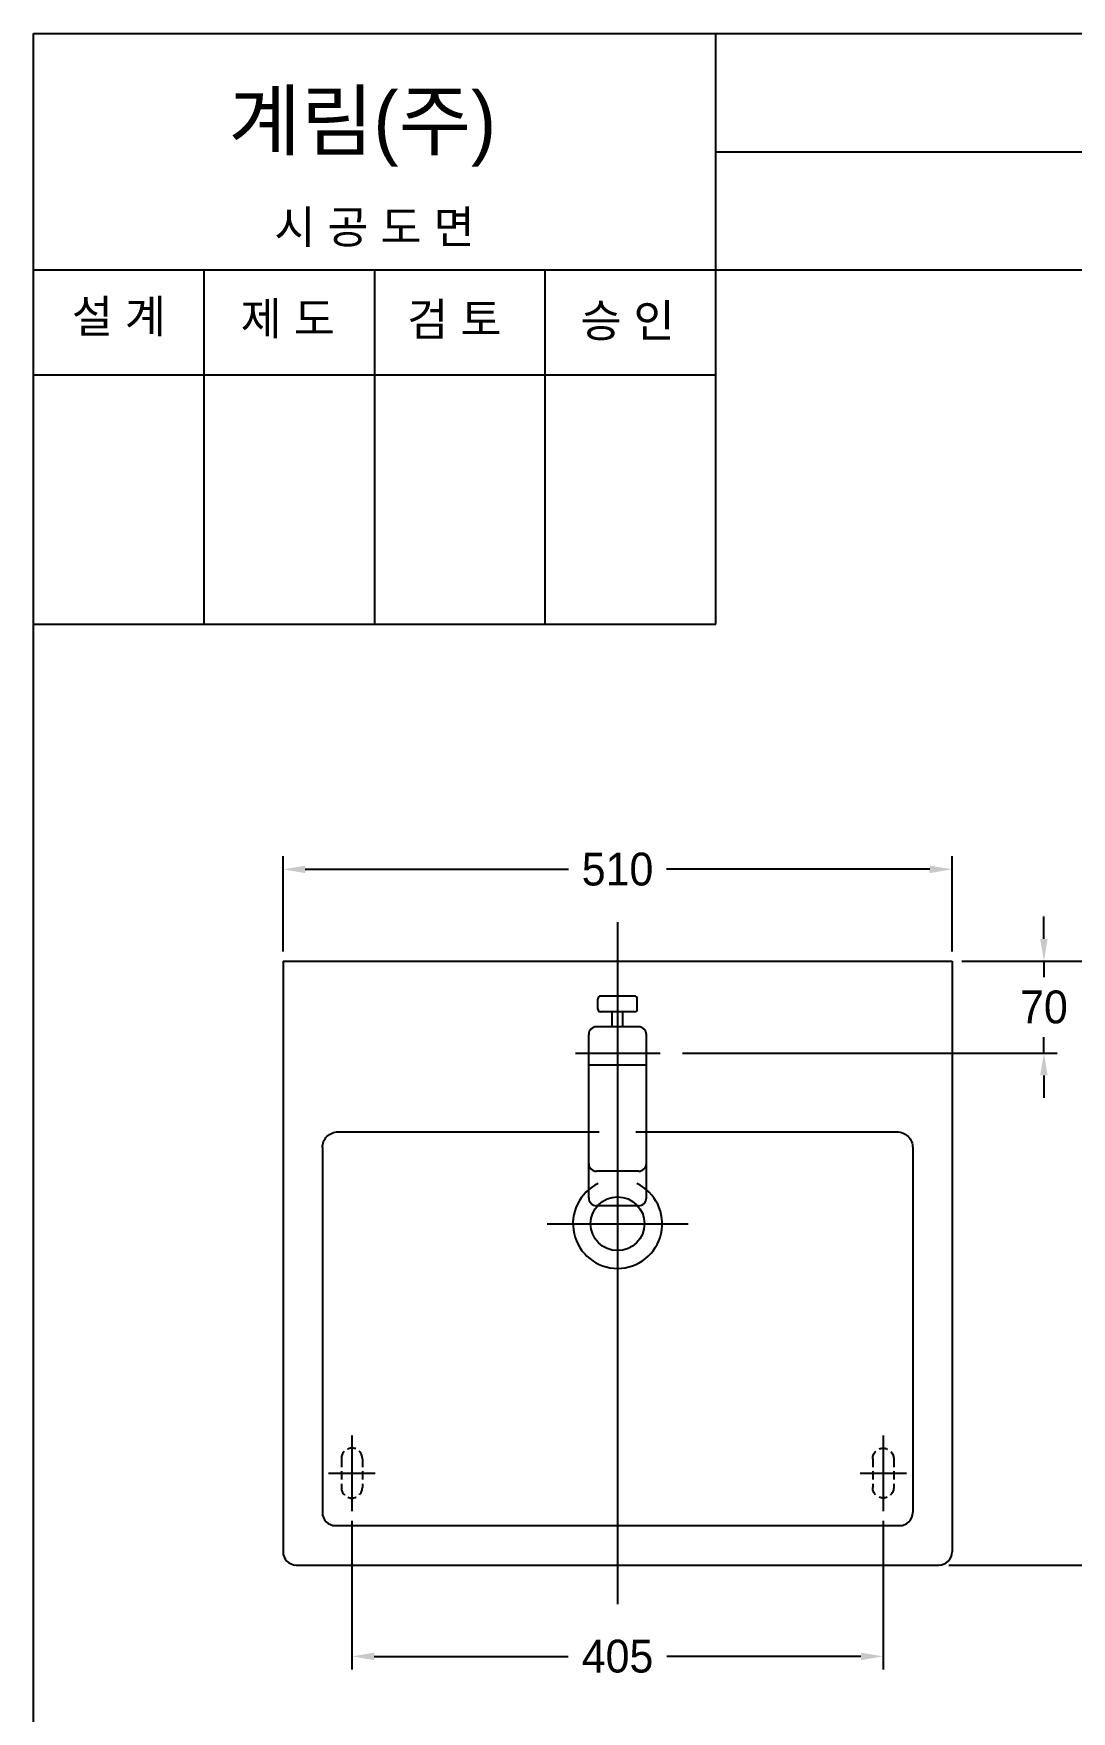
# Model space of a CAD drawing. Header units: millimetres. Extents: x 0 to 5737, y -67 to 2530.
# Drawn here: x 3937 to 4728, y 1252 to 2530 of the extents above; entities that cross this region are included whole.
import ezdxf
from ezdxf.enums import TextEntityAlignment as Align
from ezdxf.lldxf.tags import DXFTag

# ---------------------------------------------------------------- set-up
doc = ezdxf.new("R2010")
doc.units = ezdxf.units.MM
doc.linetypes.add('DASHED2', pattern=[9.525, 6.35, -3.175])
for name, color, linetype in [('TEXT', 7, 'Continuous'), ('내부선 및 부속', 4, 'Continuous'), ('도각라인', 7, 'Continuous'), ('외형선', 3, 'Continuous'), ('점선', 6, 'DASHED2'), ('중심선', 1, 'DASHED'), ('치수선', 7, 'Continuous')]:
    doc.layers.add(name, color=color, linetype=linetype)
doc.styles.add('____', font='')
doc.styles.add('타이틀', font='H2GTRM.TTF', dxfattribs={"height": 25})
doc.styles.get('____').set_extended_font_data('굴림')
tags = doc.linetypes.add('DASHDOT', pattern=[70, 31, -13, 13, -13]).pattern_tags.tags
tags[10:11] = [DXFTag(74, 4), DXFTag(75, 0), DXFTag(340, '0'), DXFTag(46, 0.0), DXFTag(50, 0.0), DXFTag(44, 0.0), DXFTag(45, 0.0)]
tags[8:9] = [DXFTag(74, 4), DXFTag(75, 0), DXFTag(340, '0'), DXFTag(46, 0.0), DXFTag(50, 0.0), DXFTag(44, 0.0), DXFTag(45, 0.0)]
tags[6:7] = [DXFTag(74, 4), DXFTag(75, 0), DXFTag(340, '0'), DXFTag(46, 0.0), DXFTag(50, 0.0), DXFTag(44, 0.0), DXFTag(45, 0.0)]
tags[4:5] = [DXFTag(74, 4), DXFTag(75, 0), DXFTag(340, '0'), DXFTag(46, 0.0), DXFTag(50, 0.0), DXFTag(44, 0.0), DXFTag(45, 0.0)]
tags = doc.linetypes.add('DASHED', pattern=[25.72, 12.86, -12.86]).pattern_tags.tags
tags[6:7] = [DXFTag(74, 4), DXFTag(75, 0), DXFTag(340, '0'), DXFTag(46, 0.0), DXFTag(50, 0.0), DXFTag(44, 0.0), DXFTag(45, 0.0)]
tags[4:5] = [DXFTag(74, 4), DXFTag(75, 0), DXFTag(340, '0'), DXFTag(46, 0.0), DXFTag(50, 0.0), DXFTag(44, 0.0), DXFTag(45, 0.0)]
doc.dimstyles.new('MSADIM', dxfattribs={"dimtxt": 33, "dimasz": 17, "dimexe": 10, "dimexo": 7.5, "dimgap": 10, "dimtad": 0, "dimtih": 1, "dimtoh": 1, "dimdec": 0, "dimzin": 1, "dimdsep": 46, "dimtxsty": '____', "dimcen": 11.25, "dimadec": 0, "dimazin": 0, "dimtfac": 1, "dimtdec": 0, "dimtix": 1, "dimtmove": 0, "dimatfit": 3, "dimfxl": 0, "dimtolj": 1, "dimtzin": 1, "dimarcsym": 0})

# ---------------------------------------------------------------- blocks, each defined once
blk = doc.blocks.new('*D89')
at = {"layer": '치수선', "color": 0, "linetype": 'Continuous', "lineweight": -2}
for p, q in [((4127.5, 1830.8), (4127.5, 1903.3)), ((4144.5, 1893.3), (4345.1, 1893.3)), ((4620.5, 1893.3), (4419.8, 1893.3)), ((4637.5, 1830.8), (4637.5, 1903.3))]:
    blk.add_line(p, q, dxfattribs=at)
at = {"layer": '치수선', "color": 0, "linetype": 'Continuous'}
for points in [[(4144.5, 1896.1), (4144.5, 1890.4), (4127.5, 1893.3)], [(4620.5, 1896.1), (4620.5, 1890.4), (4637.5, 1893.3)]]:
    blk.add_solid(points, dxfattribs=at)
at = {"layer": '치수선', "color": 0, "linetype": 'Continuous', "insert": (4382.5, 1893.3), "char_height": 25, "attachment_point": 5, "style": '____'}
blk.add_mtext('\\A1;510', dxfattribs=at)
blk = doc.blocks.new('*D90')
at = {"layer": '치수선', "color": 0, "linetype": 'Continuous', "lineweight": -2}
for p, q in [((4707.5, 1840.3), (4707.5, 1857.3)), ((4645, 1823.3), (4717.5, 1823.3)), ((4707.5, 1823.3), (4707.5, 1811.1)), ((4707.5, 1753.3), (4707.5, 1765.4)), ((4432, 1753.3), (4717.5, 1753.3)), ((4707.5, 1736.3), (4707.5, 1719.3))]:
    blk.add_line(p, q, dxfattribs=at)
at = {"layer": '치수선', "color": 0, "linetype": 'Continuous'}
for points in [[(4704.6, 1840.3), (4710.3, 1840.3), (4707.5, 1823.3)], [(4704.6, 1736.3), (4710.3, 1736.3), (4707.5, 1753.3)]]:
    blk.add_solid(points, dxfattribs=at)
at = {"layer": '치수선', "color": 0, "linetype": 'Continuous', "insert": (4707.5, 1788.3), "char_height": 25, "attachment_point": 5, "style": '____'}
blk.add_mtext('\\A1;70', dxfattribs=at)
blk = doc.blocks.new('*D91')
at = {"layer": '치수선', "color": 0, "linetype": 'Continuous', "lineweight": -2}
for p, q in [((4645, 1823.3), (4787.8, 1823.3)), ((4777.8, 1806.3), (4777.8, 1616.1)), ((4777.8, 1380.3), (4777.8, 1570.4)), ((4635, 1363.3), (4787.8, 1363.3))]:
    blk.add_line(p, q, dxfattribs=at)
at = {"layer": '치수선', "color": 0, "linetype": 'Continuous'}
for points in [[(4775, 1806.3), (4780.7, 1806.3), (4777.8, 1823.3)], [(4775, 1380.3), (4780.7, 1380.3), (4777.8, 1363.3)]]:
    blk.add_solid(points, dxfattribs=at)
at = {"layer": '치수선', "color": 0, "linetype": 'Continuous', "insert": (4777.8, 1593.3), "char_height": 25, "attachment_point": 5, "style": '____'}
blk.add_mtext('\\A1;460', dxfattribs=at)
blk = doc.blocks.new('*D92')
at = {"layer": '치수선', "color": 0, "linetype": 'Continuous', "lineweight": -2}
for p, q in [((4180, 1396.9), (4180, 1283.7)), ((4585, 1396.9), (4585, 1283.7)), ((4197, 1293.7), (4344.8, 1293.7)), ((4568, 1293.7), (4420.1, 1293.7))]:
    blk.add_line(p, q, dxfattribs=at)
at = {"layer": '치수선', "color": 0, "linetype": 'Continuous'}
for points in [[(4197, 1296.5), (4197, 1290.8), (4180, 1293.7)], [(4568, 1296.5), (4568, 1290.8), (4585, 1293.7)]]:
    blk.add_solid(points, dxfattribs=at)
at = {"layer": '치수선', "color": 0, "linetype": 'Continuous', "insert": (4382.5, 1293.7), "char_height": 25, "attachment_point": 5, "style": '____'}
blk.add_mtext('\\A1;405', dxfattribs=at)

msp = doc.modelspace()

# ---------------------------------------------------------------- linework, layer by layer
at = {"layer": '내부선 및 부속', "linetype": 'Continuous'}
for p, q in [((4395.5, 1796.7), (4369.5, 1796.7)), ((4395.5, 1784.7), (4369.5, 1784.7)), ((4378.5, 1773.3), (4378.5, 1784.7)), ((4386.5, 1773.3), (4386.5, 1784.7)), ((4360.5, 1669.3), (4360.5, 1767.3)), ((4398.5, 1773.3), (4366.5, 1773.3)), ((4404.5, 1669.3), (4404.5, 1767.3)), ((4404.5, 1744.1), (4360.5, 1744.1)), ((4360.5, 1643), (4360.5, 1669.3)), ((4398.5, 1663.3), (4366.5, 1663.3)), ((4404.5, 1643), (4404.5, 1669.3)), ((4398.5, 1637), (4366.5, 1637))]:
    msp.add_line(p, q, dxfattribs=at)
msp.add_circle((4382.5, 1623.3), 20.5, dxfattribs=at)
for centre, radius, start, end in [((4369.5, 1794.7), 2, 90, 180), ((4395.5, 1794.7), 2, 0, 90), ((4369.5, 1786.7), 2, 180, 270), ((4395.5, 1786.7), 2, 270, 0), ((4366.5, 1767.3), 6, 90, 180), ((4398.5, 1767.3), 6, 0, 90), ((4366.5, 1669.3), 6, 180, 270), ((4398.5, 1669.3), 6, 270, 0), ((4382.5, 1623.3), 34, 115.614, 64.386), ((4366.5, 1643), 6, 180, 270), ((4398.5, 1643), 6, 270, 0)]:
    msp.add_arc(centre, radius, start, end, dxfattribs=at)
for points in [[(4367.5, 1786.7), (4367.5, 1790.7), (4367.5, 1794.7)], [(4397.5, 1786.7), (4397.5, 1790.7), (4397.5, 1794.7)]]:
    msp.add_open_spline(points, degree=2, dxfattribs=at)
at = {"layer": '도각라인', "color": 7}
for p, q in [((3937.4, 0), (3937.4, 2530)), ((3937.4, 2530), (5737.4, 2530)), ((4457.4, 2080), (4457.4, 2530)), ((4457.4, 2440), (5737.4, 2440)), ((3937.4, 2350), (5737.4, 2350)), ((4067.4, 2080), (4067.4, 2350)), ((4197.4, 2080), (4197.4, 2350)), ((4327.4, 2080), (4327.4, 2350)), ((3937.4, 2270), (4457.4, 2270)), ((3937.4, 2080), (4457.4, 2080))]:
    msp.add_line(p, q, dxfattribs=at)
at = {"layer": '외형선', "linetype": 'Continuous'}
for p, q in [((4127.5, 1823.3), (4637.5, 1823.3)), ((4127.5, 1823.3), (4127.5, 1373.3)), ((4637.5, 1823.3), (4637.5, 1373.3)), ((4169.5, 1693.3), (4368.5, 1693.3)), ((4396.5, 1693.3), (4595.5, 1693.3)), ((4157.5, 1681.3), (4157.5, 1403.3)), ((4607.5, 1681.3), (4607.5, 1403.3)), ((4167.5, 1393.3), (4597.5, 1393.3)), ((4137.5, 1363.3), (4627.5, 1363.3))]:
    msp.add_line(p, q, dxfattribs=at)
at = {"layer": '외형선', "linetype": 'Continuous', "flags": 128}
for points in [[(4157.5, 1681.3, -0.414214), (4169.5, 1693.3)], [(4595.5, 1693.3, -0.414214), (4607.5, 1681.3)]]:
    msp.add_lwpolyline(points, format="xyb", dxfattribs=at)
at = {"layer": '외형선', "linetype": 'Continuous'}
for centre, start, end in [((4167.5, 1403.3), 180, 270), ((4597.5, 1403.3), 270, 0), ((4137.5, 1373.3), 180, 270), ((4627.5, 1373.3), 270, 0)]:
    msp.add_arc(centre, 10, start, end, dxfattribs=at)
at = {"layer": '점선'}
for p, q in [((4172, 1444.3), (4172, 1422.3)), ((4188, 1444.3), (4188, 1422.3)), ((4577, 1444.3), (4577, 1422.3)), ((4593, 1444.3), (4593, 1422.3))]:
    msp.add_line(p, q, dxfattribs=at)
at = {"layer": '점선', "flags": 128}
for points in [[(4577, 1444.3, -1), (4593, 1444.3)], [(4593, 1422.3, -1), (4577, 1422.3)]]:
    msp.add_lwpolyline(points, format="xyb", dxfattribs=at)
at = {"layer": '점선'}
for centre, start, end in [((4180, 1444.3), 0, 180), ((4180, 1422.3), 180, 0)]:
    msp.add_arc(centre, 8, start, end, dxfattribs=at)
at = {"layer": '중심선', "linetype": 'DASHDOT'}
for p, q in [((4382.5, 1853), (4382.5, 1753.3)), ((4350.5, 1753.3), (4414.9, 1753.3)), ((4382.5, 1753.3), (4382.5, 1333.5)), ((4328.8, 1623.3), (4436.3, 1623.3)), ((4180, 1462), (4180, 1404.4)), ((4585, 1462), (4585, 1404.4)), ((4162.3, 1433.3), (4197.7, 1433.3)), ((4567.3, 1433.3), (4602.7, 1433.3))]:
    msp.add_line(p, q, dxfattribs=at)

# ---------------------------------------------------------------- texts
at = {"layer": 'TEXT', "style": '타이틀'}
msp.add_text('계림(주)', height=44, dxfattribs=at).set_placement((4086, 2441.8))
for s, p in [('시 공 도 면', (4197.2, 2382.7)), ('설 계', (4002.4, 2314.6)), ('제 도', (4131.1, 2312.9)), ('검 토', (4258.1, 2312.3)), ('승 인', (4390.1, 2311.4))]:
    msp.add_text(s, height=25, dxfattribs=at).set_placement(p, align=Align.MIDDLE_CENTER)

# ---------------------------------------------------------------- dimensions: what is measured, and where the dimension line sits
at = {"layer": '치수선', "linetype": 'Continuous'}
for base, p1, p2, picture, middle in [((4637.5, 1893.3), (4127.5, 1823.3), (4637.5, 1823.3), '*D89', (4382.5, 1893.3)), ((4585, 1293.7), (4180, 1404.4), (4585, 1404.4), '*D92', (4382.5, 1293.7))]:
    dim = msp.add_linear_dim(base=base, p1=p1, p2=p2, dimstyle='MSADIM', override={"dimtxt": 25}, dxfattribs=at)
    dim.commit()
    dim.dimension.update_dxf_attribs({"geometry": picture, "text_midpoint": middle, "dimtype": 160})
for base, p1, p2, picture, middle in [((4707.5, 1823.3), (4424.5, 1753.3), (4637.5, 1823.3), '*D90', (4707.5, 1788.3)), ((4777.8, 1363.3), (4637.5, 1823.3), (4627.5, 1363.3), '*D91', (4777.8, 1593.3))]:
    dim = msp.add_linear_dim(base=base, p1=p1, p2=p2, angle=90, dimstyle='MSADIM', override={"dimtxt": 25}, dxfattribs=at)
    dim.commit()
    dim.dimension.update_dxf_attribs({"geometry": picture, "text_midpoint": middle, "dimtype": 160})

doc.saveas('drawing.dxf')
